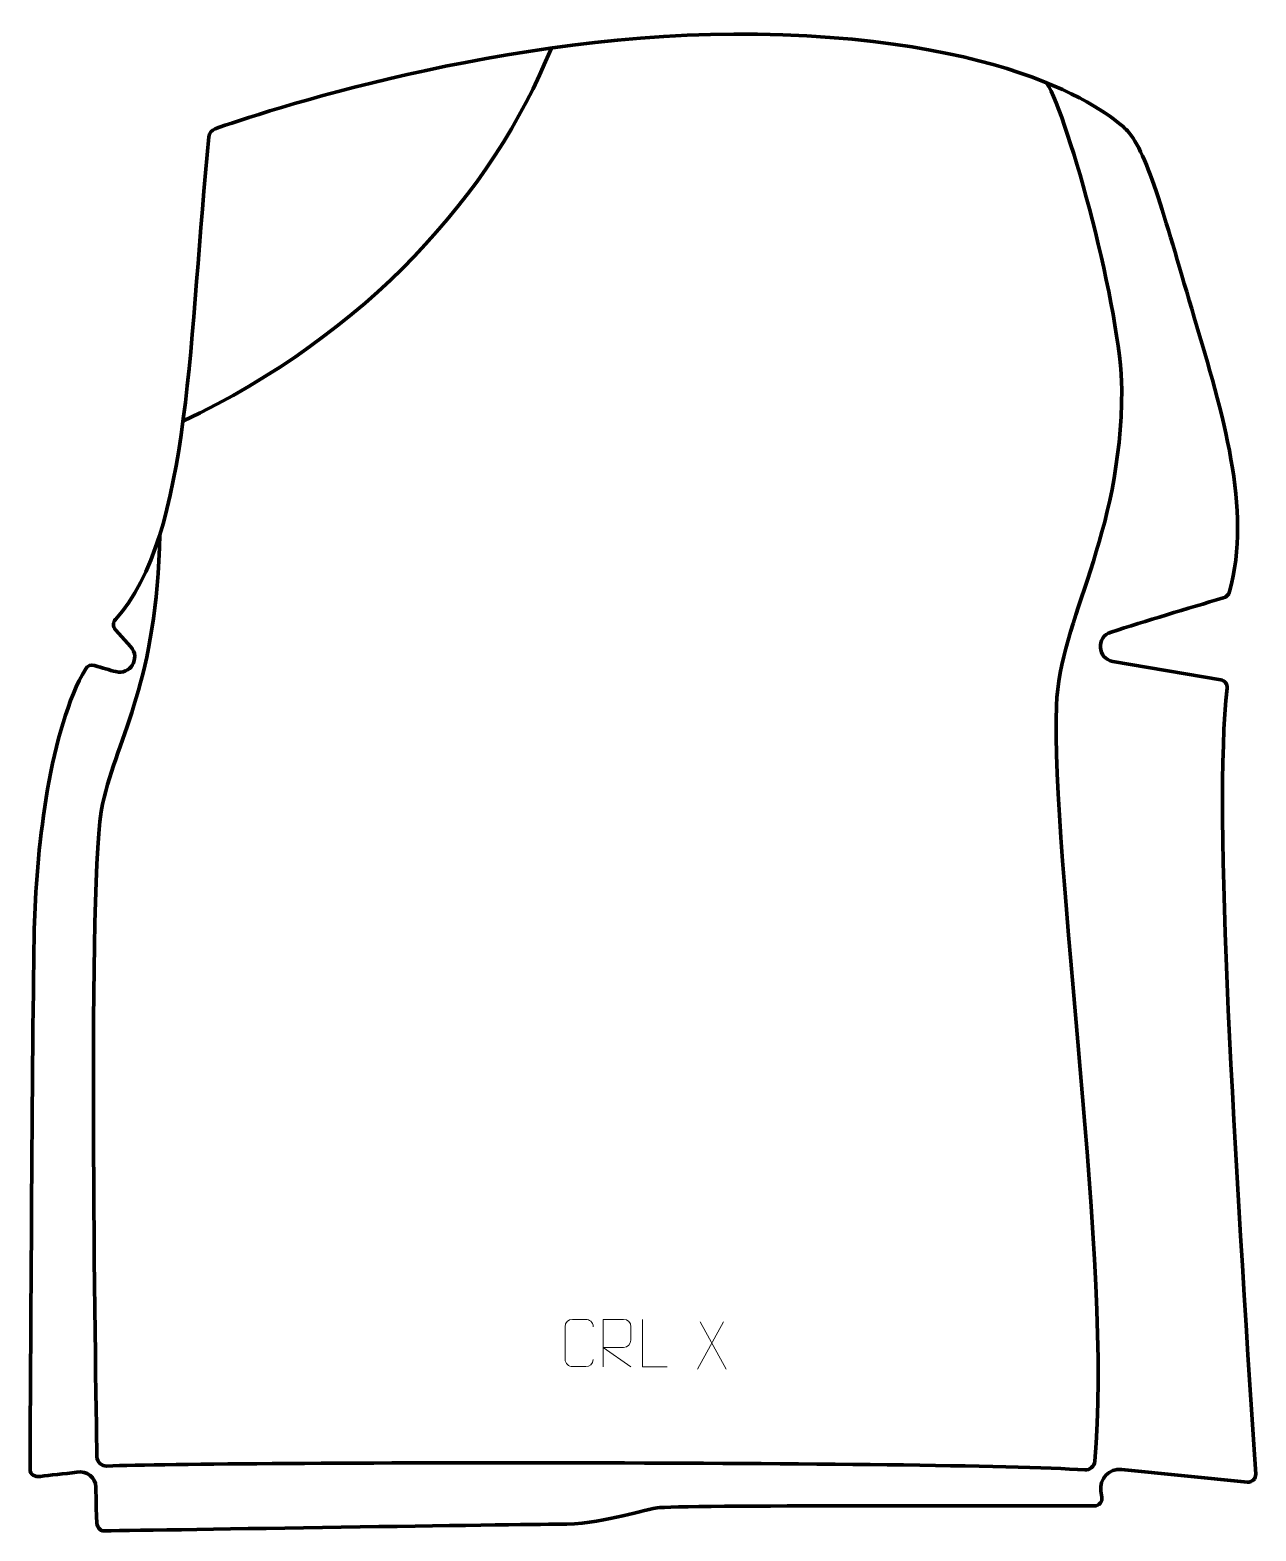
# Model space of a CAD drawing. Header units: millimetres. Extents: x -324 to 324, y -395 to 397.
import ezdxf

# ---------------------------------------------------------------- set-up
doc = ezdxf.new("R2010")
doc.units = ezdxf.units.MM
doc.header["$MEASUREMENT"] = 0
for name, color, linetype in [('layer 1', 7, 'Continuous'), ('layer 2', 7, 'Continuous'), ('layer 3', 7, 'Continuous')]:
    doc.layers.add(name, color=color, linetype=linetype)

msp = doc.modelspace()

# ---------------------------------------------------------------- linework, layer by layer
at = {"layer": 'layer 1', "color": 250, "lineweight": 9}
for points, knots in [([(-26.2241, -304.5036), (-26.3639, -306.827), (-28.0411, -308.3066), (-30.1888, -308.3174), (-30.1888, -308.3174), (-32.5207, -308.317), (-34.8526, -308.317), (-37.1841, -308.3174), (-37.1841, -308.3174), (-39.1091, -308.4228), (-41.0812, -306.5383), (-41.07, -304.521), (-41.07, -304.521), (-41.0696, -298.7509), (-41.0696, -292.9812), (-41.07, -287.2119), (-41.07, -287.2119), (-41.0658, -285.0738), (-39.3191, -283.3546), (-37.1667, -283.3681), (-37.1667, -283.3681), (-34.841, -283.3681), (-32.5149, -283.3681), (-30.1888, -283.3681), (-30.1888, -283.3681), (-28.2422, -283.3326), (-26.2508, -284.8241), (-26.2241, -287.2617)], [0, 0, 0, 0, 0.125, 0.125, 0.125, 0.125, 0.25, 0.25, 0.25, 0.25, 0.375, 0.375, 0.375, 0.375, 0.5, 0.5, 0.5, 0.5, 0.625, 0.625, 0.625, 0.625, 0.75, 0.75, 0.75, 0.75, 1, 1, 1, 1]), ([(-20.9791, -308.3213), (-20.9791, -308.3213), (-20.9791, -283.3678), (-20.9791, -283.3678), (-20.9791, -283.3678), (-17.3843, -283.3678), (-13.7888, -283.3678), (-10.1936, -283.3678), (-10.1936, -283.3678), (-7.8683, -283.4055), (-6.311, -284.8955), (-6.3151, -287.2619), (-6.3151, -287.2619), (-6.3155, -289.2974), (-6.3155, -292.3568), (-6.3151, -294.3928), (-6.3151, -294.3928), (-6.3216, -296.2683), (-8.1339, -298.2101), (-10.1434, -298.2292), (-10.1434, -298.2292), (-10.1434, -298.2292), (-20.9791, -298.2292), (-20.9791, -298.2292), (-20.9791, -298.2292), (-20.9791, -298.2292), (-6.3244, -308.3213), (-6.3244, -308.3213)], [0, 0, 0, 0, 0.125, 0.125, 0.125, 0.125, 0.25, 0.25, 0.25, 0.25, 0.375, 0.375, 0.375, 0.375, 0.5, 0.5, 0.5, 0.5, 0.625, 0.625, 0.625, 0.625, 0.75, 0.75, 0.75, 0.75, 1, 1, 1, 1]), ([(12.8275, -308.3214), (12.8275, -308.3214), (-0.1216, -308.3214), (-0.1216, -308.3214), (-0.1216, -308.3214), (-0.1216, -308.3214), (-0.1216, -283.3678), (-0.1216, -283.3678)], [0, 0, 0, 0, 0.33333333, 0.33333333, 0.33333333, 0.33333333, 1, 1, 1, 1])]:
    msp.add_open_spline(points, degree=3, knots=knots, dxfattribs=at)
for points in [[(42.5032, -284.7015), (42.5032, -284.7015), (28.7626, -309.5973), (28.7626, -309.5973)], [(30.2172, -284.7015), (30.2172, -284.7015), (43.9578, -309.655), (43.9578, -309.655)]]:
    msp.add_open_spline(points, degree=3, dxfattribs=at)
at = {"layer": 'layer 2', "color": 230, "lineweight": 200}
msp.add_open_spline([(-318.0528, -366.2424), (-320.8401, -366.7039), (-323.5241, -365.3256), (-323.5103, -362.5009), (-323.5103, -362.5009), (-323.3226, -324.2033), (-322.2354, -110.9015), (-321.1481, -73.5808), (-321.1481, -73.5808), (-319.9871, -33.7226), (-312.8116, 28.6881), (-294.144, 59.9813), (-294.144, 59.9813), (-293.1975, 61.5674), (-291.2777, 62.2849), (-289.5145, 61.7339), (-289.5145, 61.7339), (-285.2388, 60.3978), (-281.5248, 59.3308), (-278.299, 58.4834), (-278.299, 58.4834), (-270.6293, 56.4689), (-265.025, 65.6518), (-270.3155, 71.5591), (-270.3155, 71.5591), (-270.3155, 71.5591), (-278.4355, 80.6255), (-278.4355, 80.6255), (-278.4355, 80.6255), (-279.8107, 82.1608), (-279.7835, 84.4796), (-278.3957, 86.0032), (-278.3957, 86.0032), (-238.1501, 130.1992), (-239.6134, 239.3681), (-229.0417, 340.8108), (-229.0417, 340.8108), (-228.8417, 342.7295), (-227.5519, 344.3586), (-225.733, 345.0007), (-225.733, 345.0007), (-204.4287, 352.5223), (-72.2747, 397.1147), (60.5482, 394.9254), (60.5482, 394.9254), (205.5769, 392.5349), (251.6754, 348.187), (255.7867, 343.9237), (255.7867, 343.9237), (266.5369, 332.7766), (276.4757, 294.52), (291.0779, 245.3247), (291.0779, 245.3247), (305.9224, 195.3136), (321.6651, 144.0701), (309.7494, 100.8018), (309.7494, 100.8018), (309.2914, 99.1392), (307.9922, 97.8425), (306.3366, 97.3613), (306.3366, 97.3613), (287.7836, 91.967), (265.1586, 85.0105), (247.1345, 79.391), (247.1345, 79.391), (239.1077, 76.8889), (239.8817, 65.2846), (248.1702, 63.8696), (248.1702, 63.8696), (248.1702, 63.8696), (305.1057, 54.1487), (305.1057, 54.1487), (305.1057, 54.1487), (307.2002, 53.7911), (308.6473, 51.8611), (308.406, 49.7504), (308.406, 49.7504), (300.8368, -16.4014), (312.6873, -198.6779), (323.5017, -364.982), (323.5017, -364.982), (323.6618, -367.4472), (321.5695, -369.463), (319.1114, -369.2149), (319.1114, -369.2149), (319.1114, -369.2149), (252.7013, -362.5153), (252.7013, -362.5153), (252.7013, -362.5153), (246.1926, -361.8585), (240.8169, -367.5262), (241.8163, -373.9912), (241.8163, -373.9912), (241.8163, -373.9912), (242.3148, -377.2152), (242.3148, -377.2152), (242.3148, -377.2152), (242.6898, -379.6431), (240.8095, -381.832), (238.3528, -381.8257), (238.3528, -381.8257), (206.0486, -381.7386), (17.0288, -381.2944), (7.5567, -382.8389), (7.5567, -382.8389), (-2.8022, -384.5276), (-21.9269, -391.4953), (-44.2391, -391.4953), (-44.2391, -391.4953), (-64.5061, -391.4953), (-250.4602, -394.4541), (-284.376, -394.9963), (-284.376, -394.9963), (-287.032, -395.0386), (-288.1422, -392.6136), (-288.301, -389.9622), (-288.301, -389.9622), (-288.5765, -385.3602), (-288.6326, -378.5833), (-288.7455, -371.949), (-288.7455, -371.949), (-288.8358, -366.6312), (-293.4769, -363.2604), (-298.7449, -363.9921), (-298.7449, -363.9921), (-305.3782, -364.9135), (-313.2258, -365.4438), (-318.0528, -366.2424)], degree=3, knots=[0, 0, 0, 0, 0.03030303, 0.03030303, 0.03030303, 0.03030303, 0.06060606, 0.06060606, 0.06060606, 0.06060606, 0.09090909, 0.09090909, 0.09090909, 0.09090909, 0.12121212, 0.12121212, 0.12121212, 0.12121212, 0.15151515, 0.15151515, 0.15151515, 0.15151515, 0.18181818, 0.18181818, 0.18181818, 0.18181818, 0.21212121, 0.21212121, 0.21212121, 0.21212121, 0.24242424, 0.24242424, 0.24242424, 0.24242424, 0.27272727, 0.27272727, 0.27272727, 0.27272727, 0.3030303, 0.3030303, 0.3030303, 0.3030303, 0.33333333, 0.33333333, 0.33333333, 0.33333333, 0.36363636, 0.36363636, 0.36363636, 0.36363636, 0.39393939, 0.39393939, 0.39393939, 0.39393939, 0.42424242, 0.42424242, 0.42424242, 0.42424242, 0.45454545, 0.45454545, 0.45454545, 0.45454545, 0.48484848, 0.48484848, 0.48484848, 0.48484848, 0.51515152, 0.51515152, 0.51515152, 0.51515152, 0.54545455, 0.54545455, 0.54545455, 0.54545455, 0.57575758, 0.57575758, 0.57575758, 0.57575758, 0.60606061, 0.60606061, 0.60606061, 0.60606061, 0.63636364, 0.63636364, 0.63636364, 0.63636364, 0.66666667, 0.66666667, 0.66666667, 0.66666667, 0.6969697, 0.6969697, 0.6969697, 0.6969697, 0.72727273, 0.72727273, 0.72727273, 0.72727273, 0.75757576, 0.75757576, 0.75757576, 0.75757576, 0.78787879, 0.78787879, 0.78787879, 0.78787879, 0.81818182, 0.81818182, 0.81818182, 0.81818182, 0.84848485, 0.84848485, 0.84848485, 0.84848485, 0.87878788, 0.87878788, 0.87878788, 0.87878788, 0.90909091, 0.90909091, 0.90909091, 0.90909091, 0.93939394, 0.93939394, 0.93939394, 0.93939394, 1, 1, 1, 1], dxfattribs=at)
at = {"layer": 'layer 3', "color": 142, "lineweight": 200}
msp.add_open_spline([(-48.3108, 387.6207), (-79.2928, 310.8567), (-145.5392, 236.7893), (-242.7679, 190.6128)], degree=3, dxfattribs=at)
msp.add_open_spline([(-254.9759, 130.8933), (-256.6025, 53.1129), (-276.5242, 26.0196), (-285.2894, -11.4332), (-285.2894, -11.4332), (-293.3891, -46.0407), (-288.9018, -315.171), (-288.1737, -355.8568), (-288.1737, -355.8568), (-288.1236, -358.6561), (-285.7868, -360.867), (-282.9893, -360.7608), (-282.9893, -360.7608), (-221.6719, -358.4314), (156.6113, -357.9668), (233.2819, -362.766), (233.2819, -362.766), (235.9722, -362.9346), (238.3033, -360.9372), (238.5661, -358.2547), (238.5661, -358.2547), (248.2929, -259.0627), (215.1911, -38.7999), (218.3266, 40.5819), (218.3266, 40.5819), (220.1518, 86.7912), (252.7792, 128.8144), (252.7792, 207.3131), (252.7792, 207.3131), (252.7792, 247.9845), (224.6924, 350.7487), (213.1425, 369.2716)], degree=3, knots=[0, 0, 0, 0, 0.11111111, 0.11111111, 0.11111111, 0.11111111, 0.22222222, 0.22222222, 0.22222222, 0.22222222, 0.33333333, 0.33333333, 0.33333333, 0.33333333, 0.44444444, 0.44444444, 0.44444444, 0.44444444, 0.55555556, 0.55555556, 0.55555556, 0.55555556, 0.66666667, 0.66666667, 0.66666667, 0.66666667, 0.77777778, 0.77777778, 0.77777778, 0.77777778, 1, 1, 1, 1], dxfattribs=at)

doc.saveas('drawing.dxf')
